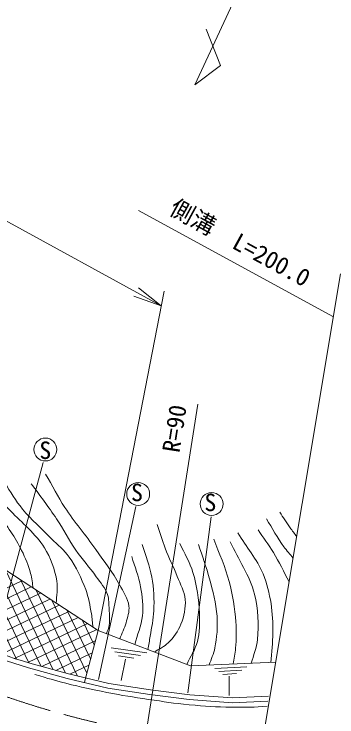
# Model space of a CAD drawing. Units: millimetres, scale not verified. Extents: x 40000 to 680000, y 20000 to 380000.
# Drawn here: x 219858 to 253655, y 269276 to 342976 of the extents above; entities that cross this region are included whole.
import ezdxf
from ezdxf.enums import TextEntityAlignment as Align

# ---------------------------------------------------------------- set-up
doc = ezdxf.new("R2010")
doc.units = ezdxf.units.MM
doc.header["$LTSCALE"] = 1000
doc.linetypes.add('CHAIN', pattern=[18.5, 12, -1.5, 3.5, -1.5])
for name, color, linetype, lineweight in [('M-BGD', 7, 'Continuous', 13), ('M-BMK', 2, 'CHAIN', 13), ('M-STR-HTXT', 7, 'Continuous', 13), ('M-STR-STRC', 7, 'Continuous', 13), ('M-WORK', 1, 'Continuous', 13)]:
    doc.layers.add(name, color=color, linetype=linetype, lineweight=lineweight)
doc.styles.add('ＭＳ ゴシック', font='')
doc.styles.get('ＭＳ ゴシック').set_extended_font_data('MS Gothic')

# ---------------------------------------------------------------- blocks, each defined once
blk = doc.blocks.new('open_arrow')
at = {"color": 0, "linetype": 'Continuous', "lineweight": -2}
blk.add_lwpolyline([(7.5, 1.25), (0, 0), (7.5, -1.25)], dxfattribs=at)

msp = doc.modelspace()

# ---------------------------------------------------------------- linework, layer by layer
at = {"layer": 'M-BGD'}
for p, q in [((225432, 273304), (222132, 274213)), ((225555, 273788), (222265, 274695)), ((229781, 272798), (225555, 273788)), ((229686, 272307), (225432, 273304)), ((234128, 272121), (229781, 272798)), ((234058, 271626), (229686, 272307)), ((238252, 271601), (234128, 272121)), ((238202, 271104), (234058, 271626)), ((242719, 271262), (238252, 271601)), ((246508, 271443), (242719, 271262)), ((242712, 270761), (238202, 271104)), ((246438, 270939), (242712, 270761))]:
    msp.add_line(p, q, dxfattribs=at)
at = {"layer": 'M-BMK'}
msp.add_arc((248710, 356373), 90000, 234.40689, 260.39432, dxfattribs=at)
at = {"layer": 'M-STR-HTXT'}
for p, q in [((217625, 276368), (222902, 295941)), ((228698, 273185), (232606, 291343)), ((240474, 290254), (238063, 271808))]:
    msp.add_line(p, q, dxfattribs=at)
for centre in [(223139, 297315), (232851, 292651), (240532, 291608)]:
    msp.add_circle(centre, 1200, dxfattribs=at)
at = {"layer": 'M-STR-STRC'}
msp.add_open_spline([(246362, 270397), (245029, 270282), (244125, 270279), (242654, 270294), (240905, 270312), (239925, 270390), (238184, 270554), (236520, 270712), (235596, 270873), (233944, 271119), (232236, 271374), (231277, 271507), (229583, 271841), (227893, 272175), (226949, 272379), (225282, 272811), (223999, 273143), (223574, 273263), (222015, 273731)], degree=3, knots=[0, 0, 0, 0, 1, 1, 1, 2, 2, 2, 3, 3, 3, 4, 4, 4, 5, 5, 5, 6, 6, 6, 6], dxfattribs=at)
at = {"layer": 'M-WORK'}
for p, q in [((235270, 312391), (180328, 342421)), ((232892, 322385), (253286, 311238)), ((245830, 266490), (254034, 315731)), ((228650, 278335), (235571, 313937)), ((239089, 302061), (233692, 267635)), ((200127, 297003), (228650, 278335)), ((214094, 287861), (220100, 275349)), ((215712, 286803), (221402, 274947)), ((217329, 285744), (222688, 274578)), ((218946, 284686), (223967, 274226)), ((220684, 283548), (211052, 278925)), ((220564, 283627), (225245, 273874)), ((221662, 282909), (212226, 278380)), ((222181, 282569), (226502, 273567)), ((222640, 282269), (213429, 277848)), ((223617, 281629), (214660, 277329)), ((224595, 280989), (215922, 276826)), ((223798, 281510), (227468, 273864)), ((225573, 280349), (217216, 276338)), ((225415, 280452), (227862, 275354)), ((226551, 279709), (218543, 275866)), ((227033, 279393), (228256, 276844)), ((227528, 279069), (219907, 275411)), ((228506, 278429), (221309, 274975)), ((228650, 278335), (227222, 272930)), ((228650, 278335), (238319, 274647)), ((228364, 277251), (222756, 274560)), ((230016, 276514), (233755, 276010)), ((228028, 275981), (224224, 274155)), ((230410, 276090), (233081, 275730)), ((230804, 275667), (232406, 275451)), ((231511, 275325), (231059, 273092)), ((238319, 274647), (247249, 275009)), ((227692, 274711), (225692, 273751)), ((240868, 274343), (244228, 274539)), ((241285, 274040), (243685, 274179)), ((241702, 273736), (243142, 273820)), ((242380, 273557), (242363, 271524))]:
    msp.add_line(p, q, dxfattribs=at)
msp.add_lwpolyline([(252077, 364227), (238774, 335547), (241457, 337570), (239969, 341402)], dxfattribs=at)
for centre, radius, start, end in [((241840, 344371), 72873, 234.23276, 254.30991), ((242105, 344262), 72341, 234.00644, 254.08182)]:
    msp.add_arc(centre, radius, start, end, dxfattribs=at)
for points, knots in [([(211544, 300619), (211832, 300043), (212168, 299488), (212408, 298890), (212882, 297713), (212989, 296399), (213538, 295255), (213988, 294315), (214570, 293420), (215285, 292661), (216102, 291794), (217309, 291359), (218125, 290491), (219159, 289392), (219952, 288071), (220649, 286732), (221048, 285966), (221349, 285146), (221584, 284315), (221726, 283812), (221773, 283287), (221868, 282773)], [0, 0, 0, 0, 1, 1, 1, 2, 2, 2, 3, 3, 3, 4, 4, 4, 5, 5, 5, 6, 6, 6, 7, 7, 7, 7]), ([(224276, 281197), (224296, 281972), (224464, 282757), (224337, 283521), (224131, 284747), (223681, 285955), (223031, 287015), (222117, 288505), (220690, 289613), (219484, 290879), (218578, 291831), (217456, 292600), (216714, 293684), (216251, 294360), (216022, 295169), (215708, 295925), (215329, 296838), (215002, 297772), (214649, 298696)], [0, 0, 0, 0, 1, 1, 1, 2, 2, 2, 3, 3, 3, 4, 4, 4, 5, 5, 5, 6, 6, 6, 6]), ([(216343, 299066), (217196, 297331), (217942, 295539), (218902, 293861), (219454, 292895), (220039, 291939), (220737, 291073), (221650, 289939), (222776, 288995), (223790, 287950), (224404, 287317), (225114, 286763), (225625, 286044), (226364, 285002), (226915, 283822), (227354, 282621), (227651, 281809), (227804, 280949), (227954, 280098), (228036, 279630), (228063, 279155), (228117, 278684)], [0, 0, 0, 0, 1, 1, 1, 2, 2, 2, 3, 3, 3, 4, 4, 4, 5, 5, 5, 6, 6, 6, 7, 7, 7, 7]), ([(223163, 294717), (223834, 293558), (224442, 292361), (225175, 291241), (226170, 289720), (227359, 288334), (228404, 286847), (229259, 285630), (230174, 284445), (230892, 283142), (231285, 282426), (231779, 281711), (231880, 280901), (231953, 280309), (231741, 279710), (231580, 279136), (231418, 278561), (231137, 278026), (230915, 277471)], [0, 0, 0, 0, 1, 1, 1, 2, 2, 2, 3, 3, 3, 4, 4, 4, 5, 5, 5, 6, 6, 6, 6]), ([(221663, 293729), (222543, 292502), (223467, 291307), (224301, 290050), (225011, 288981), (225584, 287824), (226313, 286768), (226979, 285801), (227795, 284943), (228466, 283980), (228887, 283373), (229397, 282798), (229639, 282100), (229807, 281617), (229776, 281085), (229807, 280574), (229840, 280022), (229907, 279462), (229824, 278916), (229776, 278598), (229627, 278305), (229528, 278000)], [0, 0, 0, 0, 1, 1, 1, 2, 2, 2, 3, 3, 3, 4, 4, 4, 5, 5, 5, 6, 6, 6, 7, 7, 7, 7]), ([(247672, 290755), (248031, 290208), (248373, 289650), (248749, 289114), (248971, 288798), (249213, 288496), (249445, 288187)], [0, 0, 0, 0, 1, 1, 1, 2, 2, 2, 2]), ([(246278, 290032), (246884, 289061), (247427, 288049), (248096, 287121), (248394, 286707), (248746, 286334), (249071, 285941)], [0, 0, 0, 0, 1, 1, 1, 2, 2, 2, 2]), ([(234844, 289450), (235121, 288620), (235363, 287779), (235674, 286962), (236056, 285957), (236558, 285001), (236944, 283997), (237250, 283202), (237705, 282429), (237773, 281580), (237843, 280712), (237659, 279811), (237332, 279004), (237035, 278270), (236553, 277602), (235991, 277045), (235582, 276640), (235034, 276403), (234556, 276082)], [0, 0, 0, 0, 1, 1, 1, 2, 2, 2, 3, 3, 3, 4, 4, 4, 5, 5, 5, 6, 6, 6, 6]), ([(243296, 288567), (244173, 287138), (245265, 285821), (245925, 284280), (246350, 283290), (246581, 282220), (246755, 281156), (246919, 280150), (246948, 279123), (246949, 278104), (246949, 277063), (246819, 276027), (246754, 274988)], [0, 0, 0, 0, 1, 1, 1, 2, 2, 2, 3, 3, 3, 4, 4, 4, 4]), ([(245396, 288903), (245931, 288109), (246506, 287340), (247002, 286521), (247603, 285527), (248105, 284476), (248656, 283454)], [0, 0, 0, 0, 1, 1, 1, 2, 2, 2, 2]), ([(237226, 287456), (237679, 286444), (238270, 285483), (238585, 284421), (238995, 283039), (239194, 281590), (239255, 280151), (239298, 279155), (239293, 278134), (239044, 277169), (238826, 276323), (238309, 275583), (237942, 274791)], [0, 0, 0, 0, 1, 1, 1, 2, 2, 2, 3, 3, 3, 4, 4, 4, 4]), ([(240773, 287915), (241308, 286438), (241981, 285005), (242379, 283486), (242743, 282096), (242976, 280666), (243084, 279233), (243154, 278324), (243125, 277407), (243049, 276498), (243002, 275937), (242876, 275385), (242789, 274828)], [0, 0, 0, 0, 1, 1, 1, 2, 2, 2, 3, 3, 3, 4, 4, 4, 4]), ([(244692, 274905), (244909, 275730), (245262, 276531), (245343, 277380), (245495, 278965), (245419, 280603), (245025, 282145), (244527, 284098), (243332, 285803), (242485, 287632)], [0, 0, 0, 0, 1, 1, 1, 2, 2, 2, 3, 3, 3, 3]), ([(233256, 287359), (233597, 286218), (234072, 285108), (234280, 283936), (234485, 282775), (234542, 281584), (234491, 280407), (234453, 279513), (234241, 278635), (234103, 277751), (234030, 277281), (233947, 276813), (233869, 276344)], [0, 0, 0, 0, 1, 1, 1, 2, 2, 2, 3, 3, 3, 4, 4, 4, 4]), ([(239167, 287350), (239550, 286156), (239998, 284981), (240314, 283768), (240650, 282479), (241021, 281180), (241108, 279851), (241181, 278739), (241096, 277609), (240879, 276516), (240756, 275899), (240480, 275323), (240280, 274726)], [0, 0, 0, 0, 1, 1, 1, 2, 2, 2, 3, 3, 3, 4, 4, 4, 4]), ([(232180, 286088), (232486, 285035), (232909, 284010), (233097, 282930), (233274, 281920), (233394, 280880), (233291, 279860), (233188, 278833), (232753, 277868), (232484, 276873)], [0, 0, 0, 0, 1, 1, 1, 2, 2, 2, 3, 3, 3, 3])]:
    msp.add_open_spline(points, degree=3, knots=knots, dxfattribs=at)

# ---------------------------------------------------------------- block references
at = {"layer": 'M-WORK', "xscale": 400, "yscale": 400, "rotation": 151.3}
msp.add_blockref('open_arrow', (235270, 312391), dxfattribs=at)

# ---------------------------------------------------------------- texts
at = {"layer": 'M-STR-HTXT', "style": 'ＭＳ ゴシック'}
msp.add_text('S', height=1833, dxfattribs=at).set_placement((223122, 297240), align=Align.MIDDLE_CENTER)
for p in [(232101, 291349), (239783, 290306)]:
    msp.add_text('S', height=1833, dxfattribs=at).set_placement(p, align=Align.BOTTOM_LEFT)
at = {"layer": 'M-WORK', "style": 'ＭＳ ゴシック'}
msp.add_text('側溝\u3000L=200.0', height=1833, rotation=331.34, dxfattribs=at).set_placement((242821, 317722), align=Align.BOTTOM_CENTER)
msp.add_text('R=90', height=1833, rotation=81.089, dxfattribs=at).set_placement((237709, 296823), align=Align.BOTTOM_LEFT)

doc.saveas('drawing.dxf')
